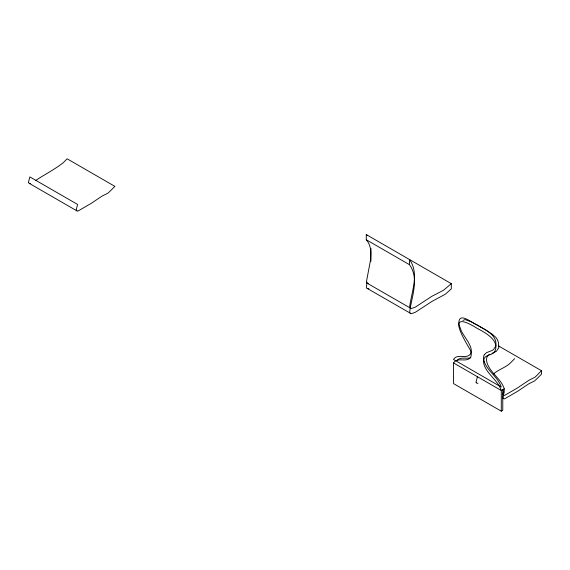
<?xml version="1.0" encoding="UTF-8"?>
<svg xmlns="http://www.w3.org/2000/svg" width="570" height="570" viewBox="0 0 570 570"><rect width="100%" height="100%" fill="white"/><g stroke="black" fill="none" stroke-linecap="round" stroke-linejoin="round"><path stroke-width="0.85" d="M370.87 261.345C371.213 254.042 371.512 245.52 366.275 239.742L366.275 234.576L451.305 283.668L451.305 288.84L445.412 294.156L432.096 301.338L415.323 312.274L411.419 313.7A10.388 5.999 -60 0 1 411.006 313.614L367.08 288.334A3.905 2.252 -60 0 1 366.517 287.551A3.648 2.102 -60 0 1 366.41 287.081L367.094 282.143M477.411 376.727L476.05 381.936A2.187 1.268 -60 0 0 476.128 382.356L476.171 382.47M484.279 354.761L486.481 352.673L491.775 350.614A26.284 15.176 60 0 0 493.705 349.339L495.815 346.011A9.327 5.386 60 0 0 496 343.974C495.793 333.835 484.543 329.752 477.411 325.05C473.136 323.967 459.384 311.305 458.822 322.506A9.327 5.386 60 0 0 459.014 324.765L461.394 331.063A26.64 15.383 60 0 0 463.054 334.034L468.348 342.207L470.549 346.838A9.818 5.671 60 0 1 470.549 353.899C467.151 358.701 460.446 354.911 455.879 357.198A15.589 8.999 60 0 0 454.14 358.63L453.542 359.499L501.286 387.066L500.688 385.505A15.533 8.97 60 0 0 499.32 382.705C495.102 375.188 487.264 370.108 484.279 361.829M501.286 411.184L453.542 383.617L453.542 362.947C457.204 356.642 466.132 362.862 470.385 357.618A9.833 5.679 60 0 0 470.699 350.742C463.745 338.658 444.557 308.014 477.411 328.498C485.277 332.581 500.759 340.974 494.447 352.039C491.817 355.473 486.196 354.483 484.13 358.494A9.833 5.679 60 0 0 484.443 365.733C488.198 375.21 498.137 380.674 501.286 390.507L501.286 411.184L502.776 410.322L502.776 389.645M462.99 320.454L465.006 319.549L471.525 321.95L485.391 329.731L492.195 334.234L495.793 337.326L497.382 339.57L498.451 342.485L498.8 347.729L496.42 351.284L491.96 353.371M457.119 360.354C460.653 356.385 466.403 359.207 470.856 357.739M451.305 283.668L443.503 290.28L432.096 296.172L415.323 307.109L411.419 308.527A10.388 5.999 -60 0 1 411.006 308.441L367.08 283.169A3.905 2.252 -60 0 1 366.517 282.378A3.648 2.102 -60 0 1 366.41 281.908L370.393 260.725L370.984 248.378M514.71 358.644L513.199 360.119A70.773 40.862 -60 0 0 511.019 362.356C506.139 367.593 498.593 369.203 493.328 374.141M498.38 345.84L541.5 370.735L539.348 372.858A69.968 40.399 -60 0 0 537.809 374.447L534.909 377.269L529.979 379.713A27.923 16.124 -60 0 0 528.597 380.489L517.446 387.949L504.778 395.309A3.506 2.023 -60 0 1 502.997 394.526M488.697 354.889L487.108 356.777A9.833 5.679 60 0 0 487.428 364.009C491.176 373.485 501.123 378.957 504.265 388.79L501.286 390.507L453.542 362.947M35.832 180.355C44.973 174.327 55.005 169.254 63.47 162.536A70.773 40.862 -60 0 1 65.65 160.298L67.16 158.816L114.898 186.383L113.387 187.858A70.773 40.862 -60 0 0 111.207 190.095L108.051 193.08L101.994 196.137L90.844 203.597L78.076 210.993A3.52 2.031 -60 0 1 76.401 210.173M489.203 354.547L489.73 354.248M30.538 183.355L30.338 183.433A3.52 2.031 -60 0 1 28.664 182.614M477.988 383.218L477.888 383.254A3.52 2.031 -60 0 1 476.207 382.434M368.883 288.705L368.156 288.719A10.388 5.999 -60 0 1 367.743 288.634L367.08 288.334M368.484 283.575L368.156 283.554A10.388 5.999 -60 0 1 367.743 283.468L367.08 283.169M366.275 239.742L409.538 264.722C419.52 278.801 411.576 296.649 409.673 312.054A3.648 2.102 -60 0 0 409.745 312.381A3.905 2.252 -60 0 0 410.343 313.315M29.234 183.348L76.971 210.907M366.275 234.576L367.066 235.439M502.961 394.561L502.918 394.454A2.187 1.268 -60 0 1 502.84 394.034L504.208 388.826L504.208 392.267L502.84 397.475A2.187 1.268 -60 0 0 502.918 397.896L502.961 398.01M76.359 210.209L76.316 210.102A2.187 1.268 -60 0 1 76.237 209.674L77.606 204.466L29.868 176.907L28.5 182.115A2.187 1.268 -60 0 0 28.578 182.535L28.621 182.649M541.5 370.735L541.5 374.184L539.99 375.659A70.773 40.862 -60 0 0 537.809 377.896L534.646 380.881L528.597 383.931L517.446 391.391L504.678 398.793A3.52 2.031 -60 0 1 502.997 397.974M409.538 264.722L409.538 259.549C419.52 273.636 411.576 291.477 409.673 306.888A3.648 2.102 -60 0 0 409.787 307.358A3.905 2.252 -60 0 0 410.343 308.149M484.279 361.829A9.818 5.671 60 0 1 484.279 354.768"/></g></svg>
